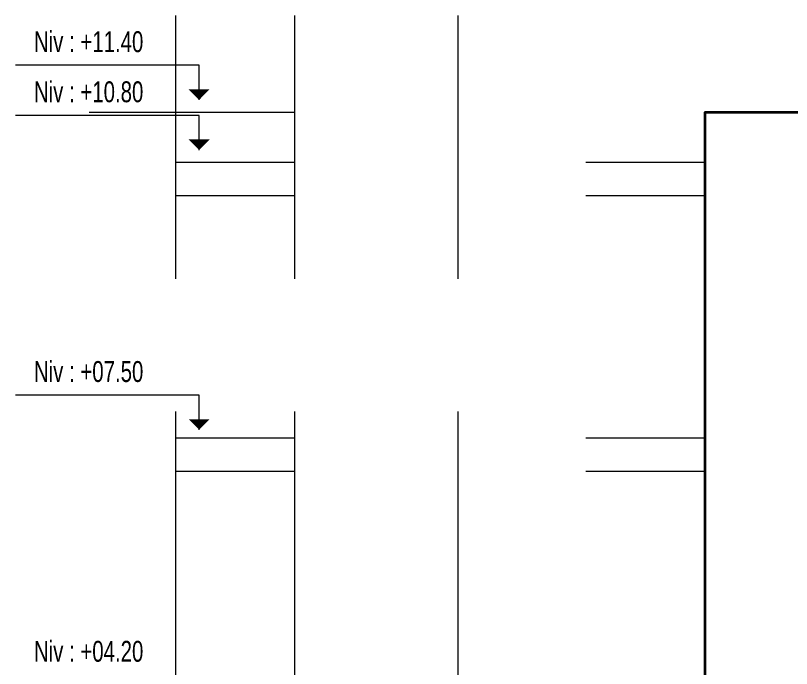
# Model space of a CAD drawing. Header units: metres. Extents: x 0 to 4415, y 1197 to 2590.
# Drawn here: x 1801.63 to 1810.92, y 1205.88 to 1213.7 of the extents above; entities that cross this region are included whole.
import ezdxf
from ezdxf.enums import TextEntityAlignment as Align

# ---------------------------------------------------------------- set-up
doc = ezdxf.new("R2010")
doc.units = ezdxf.units.M
doc.linetypes.add('CACHE2', pattern=[4.7625, 3.175, -1.5875])
for name, color, linetype, lineweight in [('00-Niveau', 2, 'Continuous', 9), ('caché', 20, 'CACHE2', 13), ('Façade 02', 41, 'Continuous', 35)]:
    doc.layers.add(name, color=color, linetype=linetype, lineweight=lineweight)
doc.styles.add('STYLE2', font='swissl.ttf', dxfattribs={"width": 0.7})

msp = doc.modelspace()

# ---------------------------------------------------------------- linework, layer by layer
at = {"layer": '00-Niveau'}
for p, q in [((1803.827, 1213.1025), (1801.6272, 1213.1025)), ((1803.827, 1212.6882), (1803.827, 1213.1025)), ((1803.827, 1212.5025), (1801.6272, 1212.5025)), ((1803.827, 1212.0882), (1803.827, 1212.5025)), ((1803.827, 1209.1525), (1801.6272, 1209.1525)), ((1803.827, 1208.7382), (1803.827, 1209.1525))]:
    msp.add_line(p, q, dxfattribs=at)
for points in [[(1803.827, 1212.8146, 0.25, 0, 0), (1803.827, 1212.6882, 0, 0, 0)], [(1803.827, 1212.2146, 0.25, 0, 0), (1803.827, 1212.0882, 0, 0, 0)], [(1803.827, 1208.8646, 0.25, 0, 0), (1803.827, 1208.7382, 0, 0, 0)]]:
    msp.add_lwpolyline(points, format="xyseb", dxfattribs=at)
at = {"layer": 'caché', "linetype": 'CACHE2'}
for p, q in [((1803.5495, 1201.0201), (1803.5495, 1213.6987)), ((1804.9736, 1201.0201), (1804.9736, 1213.6987)), ((1806.9302, 1201.0201), (1806.9302, 1213.6987)), ((1804.9736, 1212.5382), (1802.5114, 1212.5382)), ((1804.9736, 1211.9382), (1803.5495, 1211.9382)), ((1809.8848, 1211.9382), (1808.4607, 1211.9382)), ((1804.9736, 1211.5382), (1803.5495, 1211.5382)), ((1809.8848, 1211.5382), (1808.4607, 1211.5382)), ((1804.9736, 1208.6382), (1803.5495, 1208.6382)), ((1809.8848, 1208.6382), (1808.4607, 1208.6382)), ((1804.9736, 1208.2382), (1803.5495, 1208.2382)), ((1809.8848, 1208.2382), (1808.4607, 1208.2382))]:
    msp.add_line(p, q, dxfattribs=at)
at = {"layer": 'Façade 02'}
msp.add_lwpolyline([(1820.9728, 1212.5382), (1809.8848, 1212.5382), (1809.8848, 1212.5382), (1809.8848, 1204.4382), (1812.1495, 1204.4382)], dxfattribs=at)

# ---------------------------------------------------------------- texts
at = {"layer": '00-Niveau', "style": 'STYLE2', "width": 0.7}
for s, p in [('Niv : +11.40', (1802.5031, 1213.5104)), ('Niv : +10.80', (1802.5031, 1212.9104)), ('Niv : +07.50', (1802.5031, 1209.5604)), ('Niv : +04.20', (1802.5031, 1206.2104))]:
    msp.add_text(s, height=0.25, dxfattribs=at).set_placement(p, align=Align.TOP_CENTER)

doc.saveas('drawing.dxf')
